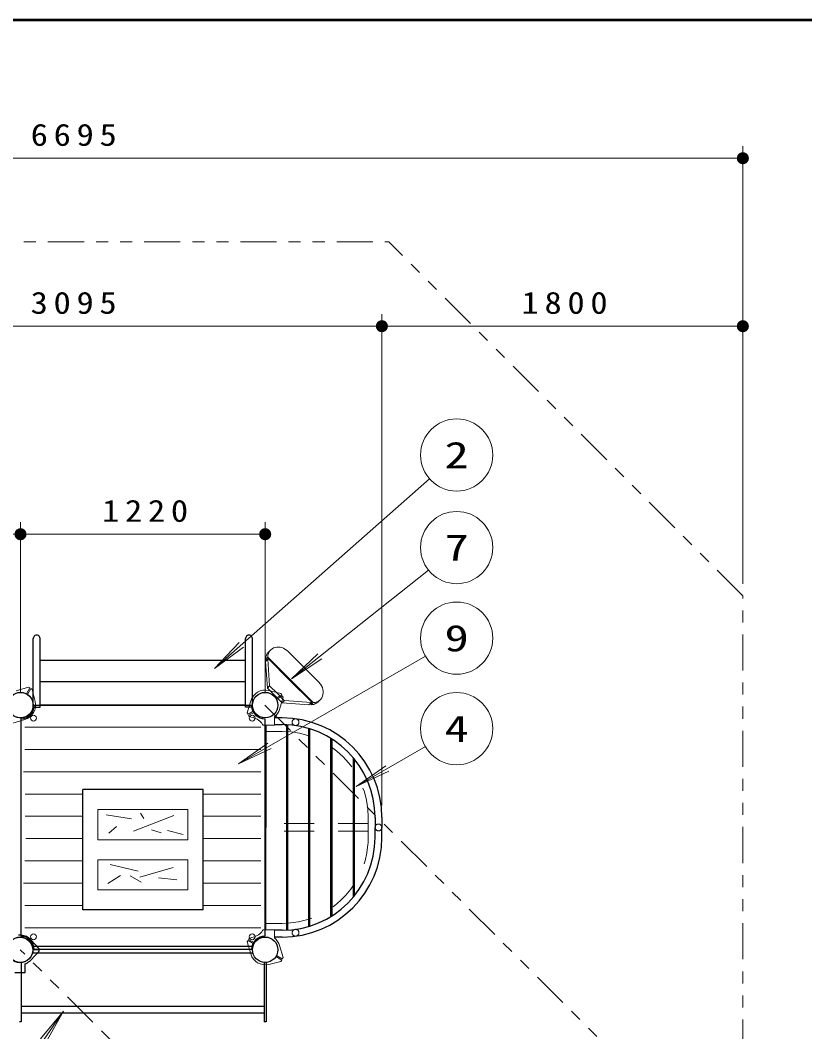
# Model space of a CAD drawing. Units: millimetres on the paper, with parts at other scales. Extents: x -365 to 0, y -26 to 257.
# Drawn here: x -246.4 to -181.2, y 172.9 to 257 of the extents above; entities that cross this region are included whole.
import ezdxf
from ezdxf.enums import TextEntityAlignment as Align

# ---------------------------------------------------------------- set-up
doc = ezdxf.new("R2010")
doc.units = ezdxf.units.MM
doc.linetypes.add('USER1', pattern=[4.5, 2.5, -2])
doc.linetypes.add('USER3', pattern=[8, 3, -1, 1, -1, 1, -1])
doc.layers.add('LY_1', color=7, linetype='Continuous', lineweight=13)
doc.styles.add('ＭＳ ゴシック', font='')
doc.styles.get('ＭＳ ゴシック').set_extended_font_data('MS Gothic')

# ---------------------------------------------------------------- blocks, each defined once
blk = doc.blocks.new('filled_dot')
at = {"color": 0, "linetype": 'Continuous', "lineweight": -2, "const_width": 1.25}
blk.add_lwpolyline([(-0.625, 0, 1), (0.625, 0, 1)], format="xyb", close=True, dxfattribs=at)

msp = doc.modelspace()

# ---------------------------------------------------------------- linework, layer by layer
at = {"layer": 'LY_1', "lineweight": 50}
msp.add_line((0, 257), (-365, 257), dxfattribs=at)
at = {"layer": 'LY_1'}
for p, q in [((-186.325, 210.159), (-186.325, 246.531)), ((-297.906, 245.531), (-186.325, 245.531)), ((-216.325, 191.735), (-216.325, 232.57)), ((-186.325, 210.159), (-186.325, 232.57)), ((-267.906, 231.57), (-216.325, 231.57)), ((-216.325, 231.57), (-186.325, 231.57)), ((-212.362, 218.88), (-230.243, 203.113)), ((-246.359, 201.076), (-246.359, 215.281)), ((-226.025, 201.076), (-226.025, 215.281)), ((-266.691, 214.281), (-246.359, 214.281)), ((-246.359, 214.281), (-226.025, 214.281)), ((-212.46, 211.304), (-223.826, 202.274)), ((-230.243, 203.113), (-228.174, 205.286)), ((-230.243, 203.113), (-227.828, 204.894)), ((-225.572, 204.653), (-225.749, 204.477)), ((-222.846, 203.254), (-224.143, 204.551)), ((-223.826, 202.274), (-221.649, 204.338)), ((-212.711, 204.148), (-228.252, 195.203)), ((-225.829, 201.495), (-225.989, 203.715)), ((-225.808, 204.072), (-225.984, 203.895)), ((-225.984, 203.895), (-225.905, 203.816)), ((-225.802, 203.918), (-225.979, 203.741)), ((-225.654, 201.684), (-225.812, 203.892)), ((-223.918, 202.183), (-225.808, 204.072)), ((-223.969, 202.132), (-225.755, 203.918)), ((-223.826, 202.274), (-221.324, 203.928)), ((-222.846, 203.254), (-221.55, 201.958)), ((-223.969, 202.132), (-222.183, 200.346)), ((-223.918, 202.183), (-222.028, 200.293)), ((-245.709, 201.568), (-246.709, 201.276)), ((-245.873, 201.016), (-245.594, 201.501)), ((-245.507, 201.451), (-245.787, 200.966)), ((-245.594, 201.501), (-245.709, 201.568)), ((-245.507, 201.451), (-245.392, 201.384)), ((-245.392, 201.384), (-245.144, 200.373)), ((-225.653, 201.672), (-225.829, 201.495)), ((-225.218, 200.883), (-225.829, 201.495)), ((-224.716, 201.043), (-225.728, 201.29)), ((-225.041, 201.06), (-225.644, 201.663)), ((-225.041, 201.06), (-224.438, 200.457)), ((-224.65, 200.928), (-224.716, 201.043)), ((-227.517, 199.426), (-227.225, 200.426)), ((-225.218, 200.883), (-224.606, 200.271)), ((-225.134, 200.648), (-224.65, 200.928)), ((-225.084, 200.561), (-224.6, 200.841)), ((-224.533, 200.726), (-224.825, 199.726)), ((-224.429, 200.448), (-224.606, 200.271)), ((-224.606, 200.271), (-222.386, 200.112)), ((-224.6, 200.841), (-224.533, 200.726)), ((-224.416, 200.447), (-222.209, 200.289)), ((-222.183, 200.298), (-222.36, 200.122)), ((-222.205, 200.116), (-222.285, 200.196)), ((-222.028, 200.293), (-222.205, 200.116)), ((-221.447, 200.529), (-221.624, 200.352)), ((-227.45, 199.311), (-227.517, 199.426)), ((-227.45, 199.311), (-226.965, 199.591)), ((-227.4, 199.224), (-226.915, 199.504)), ((-247.008, 198.584), (-246.009, 198.876)), ((-227.4, 199.224), (-227.333, 199.109)), ((-227.333, 199.109), (-227.03, 199.035)), ((-226.191, 198.41), (-226.235, 198.475)), ((-225.25, 199.095), (-225.25, 198.41)), ((-226.391, 198.249), (-245.992, 198.249)), ((-226.191, 198.41), (-225.25, 198.41)), ((-228.252, 195.203), (-225.792, 196.921)), ((-226.391, 196.396), (-245.992, 196.396)), ((-228.252, 195.203), (-225.532, 196.467)), ((-212.713, 196.626), (-218.462, 193.325)), ((-226.391, 194.543), (-246.11, 194.543)), ((-218.462, 193.325), (-216.001, 195.04)), ((-218.462, 193.325), (-215.74, 194.586)), ((-241.191, 192.689), (-245.966, 192.689)), ((-226.391, 192.689), (-231.191, 192.689)), ((-239.941, 191.389), (-232.441, 191.389)), ((-239.941, 188.889), (-239.941, 191.389)), ((-237.147, 190.617), (-239.249, 190.952)), ((-233.611, 190.904), (-236.956, 189.614)), ((-236.096, 190.665), (-236.383, 191.095)), ((-232.441, 191.389), (-232.441, 188.889)), ((-241.191, 190.836), (-245.966, 190.836)), ((-226.391, 190.836), (-231.191, 190.836)), ((-238.389, 189.996), (-239.01, 189.423)), ((-234.662, 189.47), (-235.475, 189.709)), ((-232.847, 189.327), (-234.137, 189.661)), ((-241.191, 188.983), (-245.93, 188.983)), ((-232.441, 188.889), (-239.941, 188.889)), ((-226.391, 188.983), (-231.191, 188.983)), ((-241.191, 187.129), (-246.002, 187.129)), ((-239.941, 184.723), (-239.941, 187.223)), ((-239.941, 187.223), (-232.441, 187.223)), ((-236.587, 186.269), (-238.897, 186.836)), ((-232.441, 187.223), (-232.441, 184.723)), ((-226.391, 187.129), (-231.191, 187.129)), ((-238.055, 185.925), (-239.106, 185.256)), ((-236.335, 185.351), (-237.243, 185.877)), ((-233.659, 186.594), (-236.43, 185.781)), ((-241.191, 185.276), (-246.11, 185.276)), ((-233.372, 185.543), (-234.901, 185.734)), ((-226.391, 185.276), (-231.191, 185.276)), ((-232.441, 184.723), (-239.941, 184.723)), ((-241.191, 183.423), (-245.992, 183.423)), ((-226.391, 183.423), (-231.191, 183.423)), ((-226.391, 181.569), (-245.992, 181.569)), ((-227.333, 180.71), (-227.03, 180.784)), ((-226.191, 181.408), (-226.235, 181.343)), ((-226.191, 181.408), (-225.25, 181.408)), ((-225.25, 180.723), (-225.25, 181.408)), ((-227.45, 180.508), (-227.517, 180.392)), ((-227.517, 180.392), (-227.225, 179.392)), ((-227.45, 180.508), (-226.965, 180.228)), ((-227.4, 180.594), (-227.333, 180.71)), ((-227.4, 180.594), (-226.915, 180.315)), ((-224.533, 179.093), (-224.825, 180.093)), ((-225.134, 179.171), (-224.65, 178.891)), ((-225.084, 179.257), (-224.6, 178.978)), ((-224.6, 178.978), (-224.533, 179.093)), ((-224.716, 178.776), (-225.728, 178.528)), ((-224.65, 178.891), (-224.716, 178.776)), ((-248.147, 166.864), (-242.784, 174.643)), ((-242.784, 174.643), (-244.696, 172.331)), ((-242.784, 174.643), (-244.265, 172.034))]:
    msp.add_line(p, q, dxfattribs=at)
at = {"layer": 'LY_1', "linetype": 'USER3'}
for p, q in [((-276.078, 238.584), (-215.75, 238.584)), ((-186.325, 209.159), (-215.75, 238.584)), ((-186.325, 170.95), (-186.325, 209.159)), ((-226.048, 200.076), (-197.365, 171.439)), ((-217.698, 151.105), (-246.382, 179.743))]:
    msp.add_line(p, q, dxfattribs=at)
at = {"layer": 'LY_1', "lineweight": 25}
for p, q in [((-245.3, 199.909), (-245.3, 205.619)), ((-244.733, 199.909), (-244.733, 205.619)), ((-227.65, 199.909), (-227.65, 205.619)), ((-227.083, 199.909), (-227.083, 205.619)), ((-227.65, 203.796), (-244.733, 203.796)), ((-227.65, 202.004), (-244.733, 202.004)), ((-245.3, 199.909), (-244.733, 199.909)), ((-227.166, 200.051), (-245.217, 200.051)), ((-227.65, 200.076), (-244.733, 200.076)), ((-227.083, 199.909), (-227.65, 199.909)), ((-246.333, 198.935), (-246.333, 180.884)), ((-226.05, 198.935), (-226.05, 180.884)), ((-224.608, 199.018), (-225.25, 199.018)), ((-224.608, 198.451), (-225.25, 198.451)), ((-224.225, 181.378), (-224.225, 198.442)), ((-224.141, 181.383), (-224.141, 198.437)), ((-226.025, 189.91), (-226.025, 198.41)), ((-225.975, 198.41), (-225.975, 189.91)), ((-222.391, 181.694), (-222.391, 198.126)), ((-222.308, 181.719), (-222.308, 198.101)), ((-220.558, 182.517), (-220.558, 197.303)), ((-220.475, 197.251), (-220.475, 182.569)), ((-218.725, 195.728), (-218.725, 184.092)), ((-218.641, 195.628), (-218.641, 184.192)), ((-231.191, 193.056), (-241.191, 193.056)), ((-241.191, 183.056), (-241.191, 193.056)), ((-231.191, 183.056), (-231.191, 193.056)), ((-216.891, 190.735), (-216.891, 189.909)), ((-216.325, 190.735), (-216.325, 189.909)), ((-226.025, 189.91), (-226.025, 181.408)), ((-225.975, 181.408), (-225.975, 189.91)), ((-216.891, 189.084), (-216.891, 189.909)), ((-216.325, 189.084), (-216.325, 189.909)), ((-231.191, 183.056), (-241.191, 183.056)), ((-224.608, 181.367), (-225.25, 181.367)), ((-224.608, 180.801), (-225.25, 180.801)), ((-227.046, 180.02), (-245.36, 180.02)), ((-227.046, 179.465), (-245.36, 179.465)), ((-244.804, 179.724), (-245.346, 179.724)), ((-227.166, 179.768), (-245.217, 179.768)), ((-246.306, 178.687), (-246.306, 173.751)), ((-226.1, 178.687), (-226.1, 173.751)), ((-225.95, 178.687), (-225.95, 173.751)), ((-226.1, 175.02), (-246.306, 175.02)), ((-226.1, 174.465), (-246.306, 174.465)), ((-246.306, 173.751), (-246.456, 173.751)), ((-225.95, 173.751), (-226.1, 173.751))]:
    msp.add_line(p, q, dxfattribs=at)
at = {"layer": 'LY_1', "linetype": 'USER1'}
for p, q in [((-224.608, 197.885), (-225.975, 197.885)), ((-217.458, 190.227), (-225.975, 190.227)), ((-217.458, 190.735), (-217.458, 189.085)), ((-217.458, 189.593), (-225.975, 189.593)), ((-224.608, 181.935), (-225.975, 181.935))]:
    msp.add_line(p, q, dxfattribs=at)
at = {"layer": 'LY_1'}
for points in [[(-225.994, 203.921), (-225.97, 204.078), (-225.92, 204.226), (-225.846, 204.36), (-225.749, 204.477)], [(-225.817, 204.098), (-225.798, 204.233), (-225.76, 204.361), (-225.704, 204.481), (-225.63, 204.588), (-225.541, 204.683), (-225.438, 204.762), (-225.322, 204.824), (-225.197, 204.869), (-225.064, 204.894), (-224.926, 204.9), (-224.785, 204.887), (-224.646, 204.855), (-224.509, 204.804), (-224.378, 204.735), (-224.255, 204.65), (-224.143, 204.551)], [(-222.003, 200.283), (-221.862, 200.304), (-221.728, 200.345), (-221.604, 200.406), (-221.493, 200.486), (-221.398, 200.583), (-221.319, 200.695), (-221.26, 200.819), (-221.22, 200.954), (-221.202, 201.095), (-221.204, 201.241), (-221.228, 201.388), (-221.273, 201.533), (-221.337, 201.673), (-221.42, 201.805), (-221.482, 201.884), (-221.55, 201.958)], [(-222.179, 200.107), (-222.081, 200.119), (-221.986, 200.14), (-221.894, 200.172), (-221.808, 200.214), (-221.728, 200.264), (-221.654, 200.324), (-221.639, 200.337), (-221.624, 200.352)]]:
    msp.add_lwpolyline(points, dxfattribs=at)
at = {"layer": 'LY_1', "lineweight": 25}
msp.add_lwpolyline([(-246.828, 177.854), (-245.981, 177.854), (-245.981, 178.569), (-245.877, 178.612), (-245.778, 178.665), (-245.684, 178.727), (-245.596, 178.797), (-245.514, 178.874), (-244.804, 179.618), (-244.804, 179.83), (-245.515, 180.573), (-245.681, 180.719), (-245.87, 180.832), (-246.077, 180.91), (-246.294, 180.949), (-246.515, 180.949)], dxfattribs=at)
at = {"layer": 'LY_1'}
for centre, radius in [((-210.111, 220.864), 3), ((-210.111, 213.17), 3), ((-210.111, 205.645), 3), ((-210.111, 198.12), 3), ((-245.28, 198.998), 0.246), ((-227.103, 198.998), 0.246), ((-245.28, 180.821), 0.246), ((-227.103, 180.821), 0.246)]:
    msp.add_circle(centre, radius, dxfattribs=at)
at = {"layer": 'LY_1', "lineweight": 25}
for centre in [(-246.358, 200.076), (-226.025, 200.076), (-246.404, 179.724), (-246.381, 179.743), (-226.025, 179.743)]:
    msp.add_circle(centre, 1.058, dxfattribs=at)
at = {"layer": 'LY_1', "linetype": 'USER1'}
for centre in [(-223.498, 198.659), (-216.608, 189.909), (-223.498, 181.159)]:
    msp.add_circle(centre, 0.283, dxfattribs=at)
at = {"layer": 'LY_1', "lineweight": 25}
for centre, radius, start, end in [((-245.016, 205.619), 0.283, 359.99999, 180.00001), ((-227.366, 205.619), 0.283, 359.99999, 180.00001), ((-246.358, 200.076), 1.142, 271.25475, 358.74525), ((-226.025, 200.076), 1.142, 181.25475, 268.74525), ((-224.608, 190.735), 8.283, 0, 90), ((-224.608, 190.735), 7.717, 0, 90), ((-224.608, 189.084), 7.717, 270, 0), ((-224.608, 189.084), 8.283, 270, 0), ((-246.358, 179.743), 1.142, 1.25477, 88.74526), ((-226.025, 179.743), 1.142, 91.25476, 178.74525)]:
    msp.add_arc(centre, radius, start, end, dxfattribs=at)
at = {"layer": 'LY_1'}
for centre, radius, start, end in [((-225.961, 203.919), 0.0333, 176.13476, 225), ((-225.956, 203.718), 0.0333, 135, 184.10565), ((-225.784, 204.096), 0.0333, 176.13476, 225), ((-225.779, 203.894), 0.0333, 45, 184.10565), ((-246.359, 200.076), 1.058, 62.70791, 237.29211), ((-246.359, 200.076), 1.058, 242.7079, 57.29211), ((-226.025, 200.076), 1.25, 76.27089, 163.72911), ((-225.62, 201.687), 0.0333, 184.10565, 225), ((-246.359, 200.076), 1.25, 286.27089, 13.72911), ((-224.414, 200.48), 0.0333, 225, 265.89435), ((-222.383, 200.145), 0.0333, 265.89435, 315), ((-222.206, 200.322), 0.0333, 265.89435, 45), ((-222.182, 200.14), 0.0333, 225, 273.86524), ((-222.005, 200.317), 0.0333, 225, 273.86524), ((-226.025, 200.076), 1.25, 308.31614, 343.72912), ((-227.347, 197.74), 1.333, 33.49635, 76.27088), ((-227.347, 182.079), 1.333, 283.72912, 326.50365), ((-226.025, 179.743), 1.25, 16.27088, 51.68386), ((-226.025, 179.743), 1.25, 196.27089, 283.72911)]:
    msp.add_arc(centre, radius, start, end, dxfattribs=at)
at = {"layer": 'LY_1', "linetype": 'USER1'}
for centre, start, end in [((-224.608, 190.735), 0, 90), ((-224.608, 189.085), 270, 355.24747), ((-224.608, 189.085), 355.24747, 0)]:
    msp.add_arc(centre, 7.15, start, end, dxfattribs=at)

# ---------------------------------------------------------------- block references
at = {"layer": 'LY_1', "xscale": 0.4, "yscale": 0.4, "rotation": 180}
for p in [(-186.325, 245.531), (-216.325, 231.57), (-186.325, 231.57), (-246.359, 214.281), (-226.025, 214.281)]:
    msp.add_blockref('filled_dot', p, dxfattribs=at)
at = {"layer": 'LY_1', "xscale": 0.4, "yscale": 0.4}
for p in [(-216.325, 231.57), (-246.359, 214.281)]:
    msp.add_blockref('filled_dot', p, dxfattribs=at)

# ---------------------------------------------------------------- texts
at = {"layer": 'LY_1', "style": 'ＭＳ ゴシック', "width": 1.35}
for s, p in [('2', (-210.111, 220.864)), ('7', (-210.111, 213.17)), ('9', (-210.111, 205.645)), ('4', (-210.111, 198.12))]:
    msp.add_text(s, height=2.199, dxfattribs=at).set_placement(p, align=Align.MIDDLE_CENTER)
at = {"layer": 'LY_1', "char_height": 1.833, "attachment_point": 8, "style": 'ＭＳ ゴシック'}
for s, insert in [('\\T1.33;\\W1.15;6695', (-241.699, 246.531)), ('\\T1.33;\\W1.15;3095', (-241.706, 232.57)), ('\\T1.33;\\W1.15;1800', (-200.904, 232.57)), ('\\T1.33;\\W1.15;1220', (-235.768, 215.281))]:
    msp.add_mtext(s, dxfattribs=dict(at, insert=insert))

doc.saveas('drawing.dxf')
